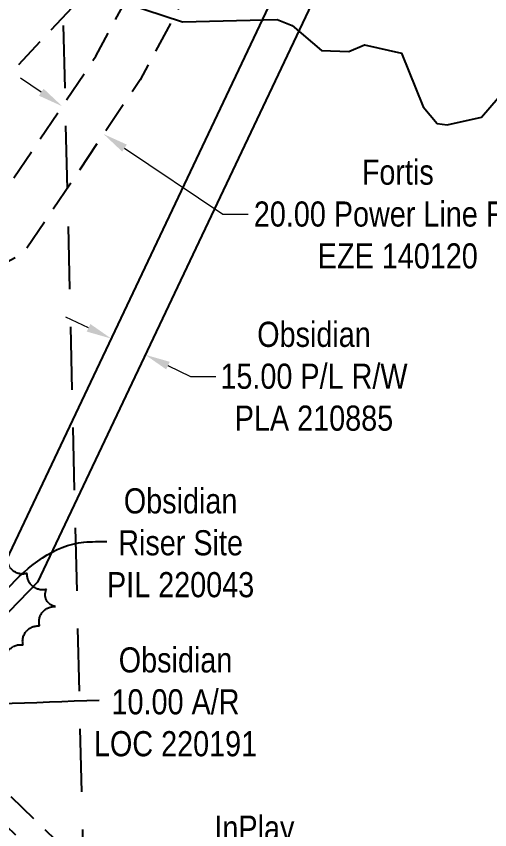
# Model space of a CAD drawing. Extents: x 611267 to 619164, y 5877763 to 5883089.
# Drawn here: x 613959.5 to 614147.9, y 5878068.6 to 5878392.2 of the extents above; entities that cross this region are included whole.
import ezdxf

# ---------------------------------------------------------------- set-up
doc = ezdxf.new("R2010")
doc.units = 0
doc.header["$LTSCALE"] = 5
doc.header["$PDSIZE"] = 0.5
for name, pattern in [('0', [1, 1, 0]), ('foc-ACCESSROAD', [3.75, 2.5, -1.25]), ('foc-FLOWLINE', [3.75, 2.5, -1.25]), ('foc-LSD', [8, 5, -3])]:
    doc.linetypes.add(name, pattern=pattern)
doc.layers.get('Defpoints').update_dxf_attribs({"color": 9})
for name, color, linetype, lineweight in [('C-RW-T', 13, 'Continuous', 9), ('F-AR-T', 190, 'Continuous', 9), ('F-EZE-T', 190, 'Continuous', 9), ('F-WS-T', 190, 'Continuous', 9)]:
    doc.layers.add(name, color=color, linetype=linetype, lineweight=lineweight)
for name, color, linetype in [('C-WS', 13, 'foc-ACCESSROAD'), ('F-EZE', 190, 'foc-FLOWLINE'), ('F-RW', 190, 'Continuous'), ('L-SECTION-LSD', 7, 'foc-LSD'), ('T-BUSH', 110, '0'), ('T-WATER', 160, 'Continuous')]:
    doc.layers.add(name, color=color, linetype=linetype)
doc.styles.add('80CG', font='ARIALN.TTF', dxfattribs={"height": 10})
doc.styles.add('foc-LtypeFont', font='ARIALN.TTF', dxfattribs={"height": 7.349999999999999})
doc.linetypes.add('foc-TOPO-flowdirection-NOLINE', pattern='A,0,[">",foc-LtypeFont,S=0.3,R=0,X=0,Y=-0.945],-20,[">",foc-LtypeFont,S=0.3,R=0,X=0,Y=-0.945],0', length=20)
doc.dimstyles.new('Compass 5 000', dxfattribs={"dimscale": 5, "dimtxt": 9, "dimasz": 2, "dimexe": 0.2, "dimexo": 0.0625, "dimgap": 0.5, "dimtad": 0, "dimtih": 1, "dimtoh": 1, "dimzin": 0, "dimdsep": 46, "dimtxsty": '80CG', "dimcen": 0.1, "dimse1": 1, "dimse2": 1, "dimclrd": 256, "dimclrt": 256, "dimaunit": 1, "dimadec": 4, "dimazin": 0, "dimtfac": 0.06, "dimtofl": 0, "dimtmove": 0, "dimatfit": 1, "dimfxl": 0.2, "dimtolj": 1, "dimtzin": 0, "dimlwd": -1, "dimarcsym": 0})

# ---------------------------------------------------------------- blocks, each defined once
blk = doc.blocks.new('*D382')
at = {"layer": 'Defpoints', "color": 0, "transparency": 16777216}
for p in [(614006.8385347852, 5878283.997519619), (614020.3698125926, 5878277.558003858), (614010.8410748977, 5878257.535380778)]:
    blk.add_point(p, dxfattribs=at)
at = {"layer": 'F-AR-T', "transparency": 16777216}
for p, q in [((613988.2801690181, 5878268.272083628), (613979.2505409459, 5878272.569270717)), ((614019.8707029698, 5878253.238193689), (614028.9003310422, 5878248.9410066)), ((614028.9003310422, 5878248.9410066), (614038.900331042, 5878248.9410066))]:
    blk.add_line(p, q, dxfattribs=at)
for points in [[(613988.9963668664, 5878269.77702164), (613987.5639711698, 5878266.767145616), (613997.3097970902, 5878263.974896539)], [(614020.5869008182, 5878254.743131701), (614019.1545051215, 5878251.733255677), (614010.8410748977, 5878257.535380778)]]:
    blk.add_solid(points, dxfattribs=at)
at = {"layer": 'F-AR-T', "transparency": 16777216, "insert": (614077.9862792012, 5878248.941006601), "char_height": 10, "attachment_point": 5, "style": '80CG'}
blk.add_mtext('\\A1;Obsidian\\P15.00 P/L R/W\\PPLA 210885', dxfattribs=at)
blk = doc.blocks.new('*D383')
at = {"layer": 'C-RW-T', "transparency": 16777216}
for p, q in [((613972.6474040714, 5878034.899037253), (613989.2698754161, 5878052.474861046)), ((613989.2698754161, 5878052.474861046), (613999.2698754161, 5878052.474861046)), ((613951.9819983649, 5878013.048403746), (613945.110721516, 5878005.783036964))]:
    blk.add_line(p, q, dxfattribs=at)
for points in [[(613971.4365096078, 5878036.044250061), (613973.8582985345, 5878033.753824444), (613965.7761272229, 5878027.633670472)], [(613950.7711039013, 5878014.193616554), (613953.192892828, 5878011.903190937), (613958.8532752134, 5878020.313770527)]]:
    blk.add_solid(points, dxfattribs=at)
at = {"layer": 'Defpoints', "color": 0, "transparency": 16777216}
for p in [(613867.1480209357, 5878120.91196512), (613860.2251689262, 5878113.592065176), (613958.8532752134, 5878020.313770527)]:
    blk.add_point(p, dxfattribs=at)
at = {"layer": 'C-RW-T', "transparency": 16777216, "insert": (614054.2698754156, 5878052.474861046), "char_height": 10, "attachment_point": 5, "style": '80CG'}
blk.add_mtext('\\A1;InPlay\\P10.00 Flow Line R/W\\PPLA 790126', dxfattribs=at)
blk = doc.blocks.new('*D384')
at = {"layer": 'Defpoints', "color": 0, "transparency": 16777216}
for p in [(613984.6991904182, 5878366.754837537), (614001.1955546741, 5878355.680686955), (613994.2624789071, 5878345.352983496)]:
    blk.add_point(p, dxfattribs=at)
at = {"layer": 'F-EZE-T', "transparency": 16777216}
for p, q in [((613969.4634422474, 5878362.000789157), (613961.160769843, 5878367.574444237)), ((614002.565151311, 5878339.779328416), (614041.7481380193, 5878313.475453919)), ((614041.7481380193, 5878313.475453919), (614051.7481380198, 5878313.475453919))]:
    blk.add_line(p, q, dxfattribs=at)
for points in [[(613970.3923847605, 5878363.384567891), (613968.5344997337, 5878360.617010423), (613977.7661146512, 5878356.427134078)], [(614003.4940938242, 5878341.16310715), (614001.6362087973, 5878338.395549682), (613994.2624789071, 5878345.352983496)]]:
    blk.add_solid(points, dxfattribs=at)
at = {"layer": 'F-EZE-T', "transparency": 16777216, "insert": (614111.3422717163, 5878313.475453919), "char_height": 10, "attachment_point": 5, "style": '80CG'}
blk.add_mtext('\\A1;Fortis\\P20.00 Power Line R/W\\PEZE 140120', dxfattribs=at)

msp = doc.modelspace()

# ---------------------------------------------------------------- linework, layer by layer
at = {"layer": 'C-WS', "flags": 128}
msp.add_lwpolyline([(614471.7184960946, 5878840.38014743), (614401.5751100628, 5878838.624980452), (614371.4209875887, 5878837.868283758), (614208.1714796717, 5878834.062146383), (614196.0389751891, 5878833.779385222), (614196.3375122834, 5878823.075945998), (614199.8729390797, 5878696.384196089), (614227.3116837534, 5878697.149896979), (614230.3739999993, 5878587.403391751), (614179.7417447687, 5878585.97533175), (614159.5830956867, 5878585.400090864), (614139.6704748152, 5878564.337435923), (614028.5716859367, 5878445.751156054), (613860.1365738907, 5878265.965512501), (613808.2304507267, 5878210.560807788), (613904.3716112422, 5878118.856025003), (613907.9867563134, 5878115.407739577), (613915.2211311051, 5878108.507469806), (614002.8012581621, 5878024.946461371), (613995.7779851796, 5878024.779872162), (613969.4377849043, 5878024.155885435), (613963.7034791757, 5878024.019909097), (613896.2712960247, 5878088.468940867), (613885.4305824684, 5878098.827755971), (613832.6902326285, 5878149.224789734), (613789.27484509, 5878190.712826728), (613786.0139309696, 5878187.282410413), (613775.6600830676, 5878176.45600288), (613765.2589954683, 5878165.594772068), (613754.4168556039, 5878154.276538919), (613735.7142364625, 5878134.744143467), (613724.4148828475, 5878122.939050837), (613622.0696259825, 5878015.936178792), (613583.1032504981, 5878015.015831284), (613683.1371228248, 5878119.953525042), (613668.855159601, 5878133.958637688), (613663.8961097195, 5878138.831473027), (613653.6134907494, 5878148.63899869), (613639.485826809, 5878162.128692253), (613645.6684772949, 5878168.592762275), (613654.0132457392, 5878177.317886596), (613717.1312342715, 5878243.313185071), (613723.8051962443, 5878250.291525505), (613716.3719734962, 5878257.552778262), (613619.3338044236, 5878352.347288514), (613574.0805736927, 5878396.553783989), (613573.4654265146, 5878422.561381531), (613573.1668832257, 5878435.193271787), (613593.1003733062, 5878416.341385762), (613735.9896552627, 5878279.613947696), (613772.9326725651, 5878244.263394101), (613787.5777244981, 5878230.249995259), (613794.4722951724, 5878237.491069696), (614061.1142033313, 5878517.533729845), (614089.8689467792, 5878547.733614412), (614092.6025920699, 5878550.604645843), (614120.6275394377, 5878584.341254583), (614118.0766488168, 5878675.752507699), (614117.5650788116, 5878694.087732853), (614172.4385921492, 5878695.618756506), (614168.6010390539, 5878833.139662676), (614167.8350147926, 5878860.588294013), (614185.441041076, 5878860.997257171), (614200.4544728857, 5878861.346164907), (614370.7661463837, 5878865.305259983), (614400.8868215819, 5878866.061162624), (614470.9735905182, 5878867.817209874)], dxfattribs=at)
at = {"layer": 'F-EZE', "flags": 128}
msp.add_lwpolyline([(614112.9415477918, 5877911.2745408), (614105.7019844656, 5877918.288854312), (614094.9216002615, 5877928.734131864), (613995.7779851796, 5878024.779872162), (613990.7200703687, 5878029.696681708), (613911.8154073686, 5878104.906389959), (613900.9624736095, 5878115.251368829), (613783.544759651, 5878227.177601309), (613768.9079462868, 5878241.130178961), (613743.9961616914, 5878264.878200948), (613720.459123061, 5878240.145818717), (613717.1312342715, 5878243.313185071), (613709.6215182017, 5878250.459940424), (613716.3719734962, 5878257.552778262), (613735.6054716085, 5878277.763258541), (613734.8833649338, 5878278.451180018), (613735.9896552627, 5878279.613947696), (613736.946041974, 5878280.61883404), (613737.6685730283, 5878279.930822875), (613743.4726141489, 5878286.029860892), (613780.7160256573, 5878250.585989083), (613795.2116707689, 5878236.787240544), (613803.67956009, 5878228.732095522), (613811.8913760979, 5878240.276208762), (613860.1365738907, 5878265.965512501), (613948.5441024062, 5878313.039295249), (613991.2013233893, 5878376.41504357), (614028.5716859367, 5878445.751156054), (614035.4992833413, 5878458.604180214), (614046.2850097258, 5878473.828461569), (614142.2792273093, 5878587.931491172), (614120.859022798, 5878609.211598208), (614131.4026939643, 5878619.825738999), (614154.4409173925, 5878596.939284138), (614155.1437102741, 5878597.646581331), (614157.2664721387, 5878595.537330404), (614156.5636839836, 5878594.829832831), (614162.5944534211, 5878588.839166136), (614159.6582769912, 5878585.366045788), (614140.9469425151, 5878563.138585826), (614136.7256140722, 5878558.117733608), (614096.857067852, 5878510.700487617), (614052.4815929605, 5878448.067593585), (614008.7615644272, 5878366.951226572), (613962.4033891595, 5878297.894792864), (613825.5022515336, 5878224.996126919), (613818.2774483192, 5878214.839749916), (613911.2445892377, 5878126.123691317), (613914.8549879665, 5878122.674597925), (613922.0941090286, 5878115.77515155), (614015.8568560723, 5878025.25616214), (614104.9966818602, 5877939.212813381), (614115.7969824305, 5877928.787548142), (614133.8462429469, 5877911.610681043)], dxfattribs=at)
at = {"layer": 'F-RW'}
for points in [[(613525.6302353855, 5877901.830778718), (613750.1288876415, 5878133.664549326), (613792.7321143876, 5878139.513114219), (613858.6247640336, 5878075.705278995), (613955.5460645797, 5878175.793321074), (614136.778761938, 5878558.264722837), (614139.6692421061, 5878564.336005425), (614159.4427836307, 5878585.385347496), (614230.3739999993, 5878587.403391751), (614277.3536598558, 5878706.75490497), (614282.8541104674, 5878720.72959567), (614321.4937374631, 5878818.898595054), (614371.711587002, 5878825.677653965), (614401.7871236583, 5878829.738164732), (614471.7510755515, 5878839.180150243)], [(614472.1603002116, 5878824.107202863), (614402.1467021552, 5878814.656150551), (614372.0714132995, 5878810.596447709), (614331.1741584234, 5878805.075266573), (614296.5791272691, 5878716.126952067), (614291.1362180498, 5878702.13339555), (614240.7895041711, 5878572.694166636), (614166.0920192546, 5878570.610114843), (614152.1894796295, 5878555.775201525), (613967.9461812545, 5878167.044314498), (613858.965571776, 5878054.502945677), (613787.5428781774, 5878123.66585674), (613757.2982457824, 5878119.513877898), (613546.8326851516, 5877902.171706752)]]:
    msp.add_lwpolyline(points, dxfattribs=at)
at = {"layer": 'L-SECTION-LSD', "flags": 128}
msp.add_lwpolyline([(613967.7541815283, 5878828.483791861), (613986.8472448706, 5878024.568307207)], dxfattribs=at)
at = {"layer": 'T-BUSH', "flags": 128}
msp.add_lwpolyline([(613954.7175891435, 5878085.875680464, -0.52056705), (613947.261987701, 5878092.534310941, -0.52056705), (613939.8120539661, 5878099.199204589, -0.52056705), (613932.4441525853, 5878105.954749122, -0.52056705), (613934.6388123872, 5878113.179664208, -0.52056705), (613941.3097098494, 5878120.624291759, -0.52056705), (613948.1764898094, 5878127.884708919, -0.52056705), (613955.1977704625, 5878134.999831563, -0.52056705), (613962.219051119, 5878142.114954262, -0.52056705), (613968.7727378972, 5878149.652106768, -0.52056705), (613975.1332907783, 5878157.363573565, -0.52056705), (613971.5597818907, 5878164.228884681, -0.52056705), (613963.8443037096, 5878170.579314164, -0.52056705), (613955.9409586308, 5878176.699811605, -0.52056705), (613948.9284828175, 5878174.397109104, -0.52056705), (613942.4803268244, 5878166.758742957, -0.52056705), (613936.0321708312, 5878159.120376865, -0.52056705), (613929.2292445916, 5878151.804211716, -0.52056705), (613922.2451682262, 5878144.652566446, -0.52056705), (613915.2610918678, 5878137.500921176, -0.52056705), (613908.2770155024, 5878130.349275907, -0.52056705), (613901.2227038624, 5878135.840844197, -0.52056705), (613894.1596037012, 5878142.914454927, -0.52056705), (613887.0965035332, 5878149.988065684, -0.52056705), (613879.7975500261, 5878156.817624495, -0.52056705), (613872.4868091069, 5878163.634986117, -0.52056705), (613865.1760681842, 5878170.452347766, -0.52056705), (613857.8457869731, 5878177.24865023, -0.52056705), (613850.5012218632, 5878184.029558428, -0.52056705), (613843.1566567464, 5878190.810466626, -0.52056705), (613835.8121884466, 5878197.591479652, -0.52056705), (613828.467959818, 5878204.372752286, -0.52056705), (613821.1237311928, 5878211.154024921, -0.52056705), (613825.5056567925, 5878218.133335002, -0.52056705), (613829.1266203113, 5878221.710683743, -0.52056705)], format="xyb", dxfattribs=at)
at = {"layer": 'T-WATER', "linetype": 'foc-TOPO-flowdirection-NOLINE', "flags": 128}
msp.add_lwpolyline([(613570.3598182411, 5878534.211243283), (613591.50479291, 5878532.36820659), (613594.5899344493, 5878536.750670073), (613598.010898251, 5878553.649412456), (613599.8690904627, 5878555.255694588), (613610.5519088479, 5878548.667126432), (613613.9690375489, 5878540.762197854), (613621.2790897677, 5878530.762322276), (613630.9238496423, 5878517.115556182), (613651.10715321, 5878499.733087724), (613661.2588457316, 5878471.209060779), (613668.5358280106, 5878468.927059339), (613679.2632216625, 5878468.773666415), (613686.0700969611, 5878466.297511339), (613693.0431894872, 5878456.321992585), (613685.8058574973, 5878445.440282891), (613669.1210876114, 5878441.660155199), (613670.9439918399, 5878422.714114696), (613677.0168686522, 5878405.026011477), (613684.897043544, 5878392.636525736), (613688.8560351925, 5878391.742228921), (613715.2269725716, 5878394.32417874), (613735.0301449046, 5878379.672216081), (613746.3697929455, 5878382.873752962), (613750.9499996977, 5878398.917589152), (613752.8892092407, 5878417.559222214), (613761.5228663867, 5878429.556230506), (613768.9010021931, 5878443.659484719), (613775.9462230888, 5878445.122309296), (613778.657106986, 5878436.208504192), (613778.4289176614, 5878429.946372802), (613782.2620795455, 5878419.399101129), (613789.4282241346, 5878412.885583882), (613795.7981682597, 5878411.051098839), (613799.371868185, 5878416.997613026), (613807.020823164, 5878422.112135665), (613809.0901682809, 5878414.728293156), (613808.9200480226, 5878406.563381894), (613817.5112334223, 5878398.242656087), (613822.3951602379, 5878398.272157927), (613826.3801840403, 5878392.554302891), (613828.5151780398, 5878382.968509981), (613839.5769861434, 5878373.711078924), (613855.9058657687, 5878369.558681989), (613855.575831253, 5878390.337308252), (613864.9432567189, 5878397.76801423), (613878.106207266, 5878389.945658912), (613884.5369532857, 5878376.199484881), (613886.8400068268, 5878361.077485443), (613890.5500955936, 5878360.53576477), (613901.2868181705, 5878369.913255531), (613913.2821000146, 5878396.843625681), (613928.5751498365, 5878393.490437427), (613942.0440574058, 5878385.380349925), (613946.7750107249, 5878386.535131308), (613952.9310168534, 5878395.716454088), (613952.7619690124, 5878401.31151063), (613964.0998889965, 5878410.528254019), (613969.9351194126, 5878410.644422281), (613980.6518194046, 5878404.891675652), (614025.658826254, 5878390.046156139), (614063.3420509094, 5878390.885099923), (614069.3710408388, 5878388.506613065), (614080.9298611821, 5878378.549298202), (614091.8412023641, 5878378.223129313), (614098.0758714195, 5878380.85411445), (614112.8301969481, 5878377.545463907), (614121.3958373143, 5878356.238653393), (614127.0760113599, 5878349.620670813), (614131.0281674059, 5878348.964178017), (614144.6338582658, 5878352.116287888), (614163.8029972517, 5878374.257015317), (614184.9660289767, 5878393.48132252), (614223.42282295, 5878396.310119215), (614235.0169897076, 5878402.974581402), (614249.8399917759, 5878421.113566428), (614259.7611894606, 5878423.973037051), (614281.6258495228, 5878423.858307052), (614289.3049761063, 5878414.201258005), (614296.13001788, 5878397.282094682), (614306.1298553617, 5878396.963458524), (614329.4251788013, 5878409.27657665), (614335.690998287, 5878416.793176137), (614338.0851775142, 5878424.310245137), (614338.098141872, 5878435.74922746), (614342.0322256823, 5878439.618125759), (614353.5230849282, 5878441.812229289), (614365.0381582066, 5878451.096620365), (614378.7470289245, 5878454.785330242), (614390.5078905466, 5878465.742089545), (614413.856099271, 5878473.77466057), (614417.5371152088, 5878482.107199252), (614413.3728337367, 5878497.707448523), (614414.1799972316, 5878502.555280347), (614422.6928702565, 5878506.685503703), (614431.5029326236, 5878506.891688725), (614438.1540090223, 5878503.63669774), (614444.7671941506, 5878497.700373516), (614455.8689348699, 5878496.964611585), (614463.2810268513, 5878494.150649537), (614475.5552305256, 5878486.180119494), (614471.3668582019, 5878476.87971219), (614458.952932685, 5878467.807050429), (614454.1009924705, 5878466.707026845), (614447.7859469429, 5878458.833680615), (614447.9981854156, 5878451.811601848), (614451.5739456397, 5878447.808395894), (614462.2451809071, 5878445.568186774), (614475.0709191089, 5878454.830221664), (614480.6862146322, 5878456.31026745), (614482.1960989623, 5878454.459229024)], dxfattribs=at)
at = {"layer": 'T-WATER', "flags": 128}
msp.add_lwpolyline([(613980.6518194046, 5878404.891675652), (614025.658826254, 5878390.046156139), (614063.3420509094, 5878390.885099923), (614069.3710408388, 5878388.506613065), (614080.9298611821, 5878378.549298202), (614091.8412023641, 5878378.223129313), (614098.0758714195, 5878380.85411445), (614112.8301969481, 5878377.545463907), (614121.3958373143, 5878356.238653393), (614127.0760113599, 5878349.620670813), (614131.0281674059, 5878348.964178017), (614144.6338582658, 5878352.116287888), (614163.8029972517, 5878374.257015317), (614184.9660289767, 5878393.48132252)], dxfattribs=at)

# ---------------------------------------------------------------- texts
at = {"layer": 'F-AR-T', "insert": (614022.883242828, 5878119.400331003), "char_height": 9.99999999999995, "attachment_point": 5, "style": '80CG'}
msp.add_mtext('\\A1;Obsidian\\P10.00 A/R\\PLOC 220191', dxfattribs=at)
at = {"layer": 'F-WS-T', "insert": (614024.9028359171, 5878182.679990988), "char_height": 9.99999999999995, "attachment_point": 5, "style": '80CG'}
msp.add_mtext('\\A1;Obsidian\\PRiser Site\\PPIL 220043', dxfattribs=at)

# ---------------------------------------------------------------- dimensions: what is measured, and where the dimension line sits
at = {"layer": 'C-RW-T'}
dim = msp.add_linear_dim(base=(613958.8532752134, 5878020.313770527), p1=(613867.1480209357, 5878120.91196512), p2=(613860.225168926, 5878113.592065175), angle=226.59683189514453, text='InPlay\\P10.00 Flow Line R/W\\PPLA 790126', dimstyle='Compass 5 000', dxfattribs=at)
dim.commit()
dim.dimension.update_dxf_attribs({"geometry": '*D383', "text_midpoint": (614054.2698754156, 5878052.474861046), "dimtype": 161})
at = {"layer": 'F-AR-T'}
dim = msp.add_linear_dim(base=(614010.8410748977, 5878257.535380778), p1=(614006.8385347854, 5878283.997519618), p2=(614020.3698125924, 5878277.558003857), angle=334.55028997108536, text='Obsidian\\P15.00 P/L R/W\\PPLA 210885', dimstyle='Compass 5 000', dxfattribs=at)
dim.commit()
dim.dimension.update_dxf_attribs({"geometry": '*D382', "text_midpoint": (614077.9862792012, 5878248.941006601), "dimtype": 161})
at = {"layer": 'F-EZE-T'}
dim = msp.add_linear_dim(base=(613994.2624789071, 5878345.352983496), p1=(613984.6991904184, 5878366.754837537), p2=(614001.1955546744, 5878355.680686955), angle=326.1261998464534, text='Fortis\\P20.00 Power Line R/W\\PEZE 140120', dimstyle='Compass 5 000', dxfattribs=at)
dim.commit()
dim.dimension.update_dxf_attribs({"geometry": '*D384', "text_midpoint": (614111.3422717163, 5878313.475453919), "dimtype": 161})

# ---------------------------------------------------------------- leaders
at = {"layer": 'F-AR-T', "path_type": 1}
msp.add_leader([(613913.3157486692, 5878117.280497774), (613992.4750089877, 5878120.154182839)], dimstyle='Compass 5 000', override={"dimgap": 0.5, "dimtad": 0, "dimldrblk": 'Small'}, dxfattribs=at)
at = {"layer": 'F-WS-T', "path_type": 1}
msp.add_leader([(613928.7710362811, 5878135.443562789), (613986.4535477336, 5878182.977113996), (613995.6036291365, 5878183.278933233)], dimstyle='Compass 5 000', override={"dimgap": 0.5, "dimtad": 0, "dimldrblk": 'Small'}, dxfattribs=at)

doc.saveas('drawing.dxf')
